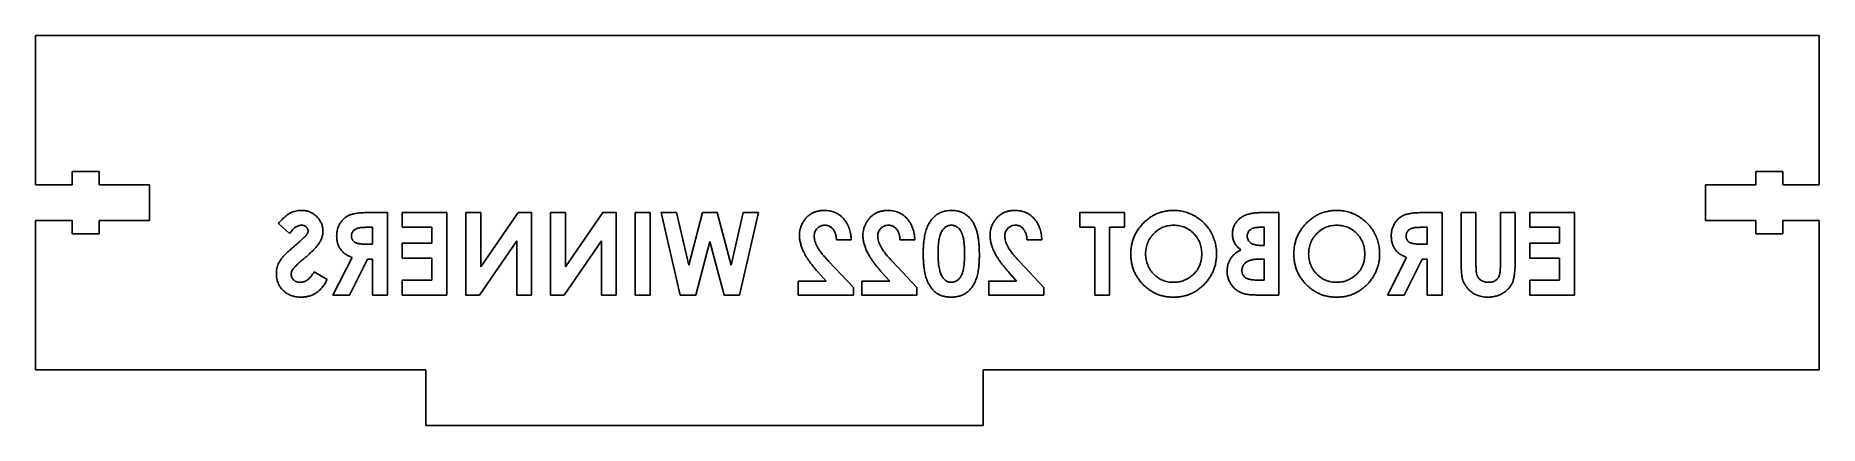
# Model space of a CAD drawing. Header units: millimetres. Extents: x -89 to 71, y -17 to 18.
import ezdxf

# ---------------------------------------------------------------- set-up
doc = ezdxf.new("R2010")
doc.units = ezdxf.units.MM

msp = doc.modelspace()

# ---------------------------------------------------------------- linework, layer by layer
at = {"color": 7, "linetype": 'Continuous', "lineweight": 25}
for p, q in [((-89.14, 17.59), (-89.14, 4.18)), ((70.86, 17.59), (-89.14, 17.59)), ((70.86, 4.18), (70.86, 17.59)), ((-85.86, 5.39), (-83.44, 5.39)), ((-85.86, 4.19), (-85.86, 5.39)), ((-83.44, 5.39), (-83.44, 4.19)), ((65.16, 5.39), (67.58, 5.39)), ((65.16, 4.19), (65.16, 5.39)), ((67.58, 5.39), (67.58, 4.19)), ((-89.14, 4.18), (-85.86, 4.19)), ((-83.44, 4.19), (-78.94, 4.19)), ((-78.94, 4.19), (-78.94, 0.99)), ((60.66, 4.19), (65.16, 4.19)), ((60.66, 0.99), (60.66, 4.19)), ((67.58, 4.19), (70.86, 4.18)), ((-57.58, 1.71), (-59.13, 1.71)), ((-57.58, -5.7), (-57.58, 1.71)), ((-52.26, 1.71), (-56.25, 1.71)), ((-56.25, 1.71), (-56.25, 0.38)), ((-52.26, -5.7), (-52.26, 1.71)), ((-49.22, 1.71), (-50.55, 1.71)), ((-50.55, 1.71), (-50.55, -5.7)), ((-45.86, 1.71), (-49.22, -3.17)), ((-49.22, -3.17), (-49.22, 1.71)), ((-44.66, 1.71), (-45.86, 1.71)), ((-44.66, -5.7), (-44.66, 1.71)), ((-41.62, 1.71), (-42.95, 1.71)), ((-42.95, 1.71), (-42.95, -5.7)), ((-38.26, 1.71), (-41.62, -3.17)), ((-41.62, -3.17), (-41.62, 1.71)), ((-37.06, 1.71), (-38.26, 1.71)), ((-37.06, -5.7), (-37.06, 1.71)), ((-34.02, 1.71), (-35.35, 1.71)), ((-35.35, 1.71), (-35.35, -5.7)), ((-34.02, -5.7), (-34.02, 1.71)), ((-31.65, 1.71), (-33.03, 1.71)), ((-33.03, 1.71), (-31.31, -5.7)), ((-30.56, -3.02), (-31.65, 1.71)), ((-29.31, 1.71), (-30.56, -3.02)), ((-28.01, 1.71), (-29.31, 1.71)), ((-26.76, -3.02), (-28.01, 1.71)), ((-25.66, 1.71), (-26.76, -3.02)), ((-26, -5.7), (-24.29, 1.71)), ((-24.29, 1.71), (-25.66, 1.71)), ((8.53, 1.71), (4.54, 1.71)), ((4.54, 1.71), (4.54, 0.38)), ((8.53, 0.38), (8.53, 1.71)), ((22.39, 1.71), (21.21, 1.71)), ((22.39, -5.7), (22.39, 1.71)), ((37.02, 1.71), (35.47, 1.71)), ((37.02, -5.7), (37.02, 1.71)), ((40.06, 1.71), (38.73, 1.71)), ((38.73, 1.71), (38.73, -2.71)), ((40.06, -2.94), (40.06, 1.71)), ((43.57, 1.71), (42.25, 1.71)), ((42.25, 1.71), (42.25, -3.11)), ((43.57, -2.71), (43.57, 1.71)), ((48.89, 1.71), (44.9, 1.71)), ((44.9, 1.71), (44.9, 0.38)), ((48.89, -5.7), (48.89, 1.71)), ((-89.14, 1), (-89.14, -12.41)), ((-85.86, 0.99), (-89.14, 1)), ((-85.86, -0.21), (-85.86, 0.99)), ((-83.44, 0.99), (-83.44, -0.21)), ((-78.94, 0.99), (-83.44, 0.99)), ((-67.36, 0.72), (-66.37, -0.19)), ((-59.36, 0.38), (-58.91, 0.38)), ((-58.91, 0.38), (-58.91, -1.14)), ((-56.25, 0.38), (-53.59, 0.38)), ((-53.59, 0.38), (-53.59, -1.05)), ((4.54, 0.38), (5.87, 0.38)), ((5.87, 0.38), (5.87, -5.7)), ((7.2, 0.38), (8.53, 0.38)), ((7.2, -5.7), (7.2, 0.38)), ((20.65, 0.38), (21.07, 0.38)), ((21.07, 0.38), (21.07, -1.24)), ((35.24, 0.38), (35.69, 0.38)), ((35.69, 0.38), (35.69, -1.14)), ((44.9, 0.38), (47.56, 0.38)), ((47.56, 0.38), (47.56, -1.05)), ((65.16, 0.99), (60.66, 0.99)), ((65.16, -0.21), (65.16, 0.99)), ((70.86, 1), (67.58, 0.99)), ((67.58, 0.99), (67.58, -0.21)), ((70.86, -12.41), (70.86, 1)), ((-83.44, -0.21), (-85.86, -0.21)), ((-58.91, -1.14), (-59.42, -1.14)), ((-53.59, -1.05), (-56.25, -1.05)), ((-56.25, -1.05), (-56.25, -2.38)), ((-49.34, -5.7), (-45.99, -0.84)), ((-45.99, -0.84), (-45.99, -5.7)), ((-41.74, -5.7), (-38.39, -0.84)), ((-38.39, -0.84), (-38.39, -5.7)), ((-29.92, -5.7), (-28.66, -0.91)), ((-28.66, -0.91), (-27.38, -5.7)), ((-17.31, -0.76), (-15.98, -0.76)), ((-11.61, -0.76), (-10.28, -0.76)), ((-0.21, -0.76), (1.12, -0.76)), ((21.07, -1.24), (20.71, -1.24)), ((35.69, -1.14), (35.17, -1.14)), ((47.56, -1.05), (44.9, -1.05)), ((44.9, -1.05), (44.9, -2.38)), ((67.58, -0.21), (65.16, -0.21)), ((-60.76, -2.32), (-62.47, -5.7)), ((-60.99, -5.7), (-59.36, -2.47)), ((-59.36, -2.47), (-58.91, -2.47)), ((-58.91, -2.47), (-58.91, -5.7)), ((-56.25, -2.38), (-53.59, -2.38)), ((-53.59, -2.38), (-53.59, -4.37)), ((-15.79, -5.03), (-17.98, -2.69)), ((-10.09, -5.03), (-12.28, -2.69)), ((1.31, -5.03), (-0.88, -2.69)), ((20.75, -2.47), (21.07, -2.47)), ((21.07, -2.47), (21.07, -4.37)), ((33.84, -2.32), (32.13, -5.7)), ((33.61, -5.7), (35.24, -2.47)), ((35.24, -2.47), (35.69, -2.47)), ((35.69, -2.47), (35.69, -5.7)), ((44.9, -2.38), (47.56, -2.38)), ((47.56, -2.38), (47.56, -4.37)), ((-62.99, -4.31), (-64.16, -3.61)), ((-53.59, -4.37), (-56.25, -4.37)), ((-56.25, -4.37), (-56.25, -5.7)), ((-18.23, -4.47), (-20.73, -4.47)), ((-20.73, -4.47), (-20.73, -5.7)), ((-19.01, -3.58), (-18.23, -4.47)), ((-12.53, -4.47), (-15.03, -4.47)), ((-15.03, -4.47), (-15.03, -5.7)), ((-13.31, -3.58), (-12.53, -4.47)), ((-1.14, -4.47), (-3.63, -4.47)), ((-3.63, -4.47), (-3.63, -5.7)), ((-1.91, -3.58), (-1.14, -4.47)), ((21.07, -4.37), (20.68, -4.37)), ((47.56, -4.37), (44.9, -4.37)), ((44.9, -4.37), (44.9, -5.7)), ((-62.47, -5.7), (-60.99, -5.7)), ((-58.91, -5.7), (-57.58, -5.7)), ((-56.25, -5.7), (-52.26, -5.7)), ((-50.55, -5.7), (-49.34, -5.7)), ((-45.99, -5.7), (-44.66, -5.7)), ((-42.95, -5.7), (-41.74, -5.7)), ((-38.39, -5.7), (-37.06, -5.7)), ((-35.35, -5.7), (-34.02, -5.7)), ((-31.31, -5.7), (-29.92, -5.7)), ((-27.38, -5.7), (-26, -5.7)), ((-20.73, -5.7), (-15.79, -5.7)), ((-15.79, -5.7), (-15.79, -5.03)), ((-15.03, -5.7), (-10.09, -5.7)), ((-10.09, -5.7), (-10.09, -5.03)), ((-3.63, -5.7), (1.31, -5.7)), ((1.31, -5.7), (1.31, -5.03)), ((5.87, -5.7), (7.2, -5.7)), ((20.31, -5.7), (22.39, -5.7)), ((32.13, -5.7), (33.61, -5.7)), ((35.69, -5.7), (37.02, -5.7)), ((44.9, -5.7), (48.89, -5.7)), ((-89.14, -12.41), (-54.14, -12.41)), ((-54.14, -12.41), (-54.14, -17.41)), ((-4.14, -12.41), (70.86, -12.41)), ((-4.14, -17.41), (-4.14, -12.41)), ((-54.14, -17.41), (-4.14, -17.41))]:
    msp.add_line(p, q, dxfattribs=at)
for points, knots in [([(-65.32, 1.9), (-65.4, 1.89), (-65.58, 1.89), (-65.83, 1.84), (-66.08, 1.76), (-66.29, 1.66), (-66.45, 1.57), (-66.57, 1.49), (-66.7, 1.39), (-66.83, 1.28), (-66.96, 1.16), (-67.09, 1.02), (-67.23, 0.88), (-67.31, 0.77), (-67.36, 0.72)], [0, 0, 0, 0, 0.10691, 0.212977, 0.319777, 0.428556, 0.485857, 0.546559, 0.611431, 0.679821, 0.753159, 0.830753, 0.913133, 1, 1, 1, 1]), ([(-63.37, 0.02), (-63.37, 0.08), (-63.38, 0.21), (-63.4, 0.39), (-63.45, 0.57), (-63.51, 0.74), (-63.59, 0.9), (-63.68, 1.06), (-63.8, 1.2), (-63.93, 1.35), (-64.07, 1.47), (-64.22, 1.59), (-64.39, 1.68), (-64.56, 1.76), (-64.73, 1.82), (-64.92, 1.87), (-65.12, 1.89), (-65.25, 1.89), (-65.32, 1.9)], [0, 0, 0, 0, 0.0631729, 0.1244574, 0.1848409, 0.2445668, 0.3043192, 0.3651998, 0.427421, 0.4912617, 0.555499, 0.6186045, 0.6804948, 0.7424733, 0.8049907, 0.868252, 0.9328872, 1, 1, 1, 1]), ([(-59.13, 1.71), (-59.23, 1.71), (-59.43, 1.71), (-59.71, 1.69), (-59.97, 1.68), (-60.21, 1.66), (-60.42, 1.62), (-60.62, 1.59), (-60.79, 1.55), (-60.94, 1.49), (-61.07, 1.44), (-61.2, 1.37), (-61.31, 1.29), (-61.43, 1.21), (-61.53, 1.11), (-61.63, 1.01), (-61.72, 0.9), (-61.81, 0.78), (-61.89, 0.65), (-61.95, 0.52), (-62.01, 0.38), (-62.06, 0.24), (-62.09, 0.08), (-62.12, -0.07), (-62.13, -0.23), (-62.14, -0.34), (-62.14, -0.4)], [0, 0, 0, 0, 0.072889, 0.140186, 0.202277, 0.258895, 0.310483, 0.357095, 0.398514, 0.435038, 0.469251, 0.502805, 0.53621, 0.569379, 0.602801, 0.636666, 0.670929, 0.705803, 0.741189, 0.776304, 0.812004, 0.847969, 0.884522, 0.921974, 0.960198, 1, 1, 1, 1]), ([(-18.41, 1.9), (-18.51, 1.89), (-18.72, 1.89), (-19.01, 1.83), (-19.29, 1.74), (-19.55, 1.61), (-19.78, 1.45), (-20, 1.26), (-20.18, 1.03), (-20.34, 0.78), (-20.47, 0.51), (-20.56, 0.23), (-20.62, -0.04), (-20.63, -0.23), (-20.63, -0.33)], [0, 0, 0, 0, 0.089615, 0.174949, 0.257548, 0.338901, 0.420053, 0.501401, 0.584252, 0.67037, 0.756473, 0.839207, 0.92012, 1, 1, 1, 1]), ([(-15.98, -0.76), (-15.98, -0.66), (-15.99, -0.47), (-16.04, -0.18), (-16.1, 0.09), (-16.18, 0.34), (-16.28, 0.58), (-16.4, 0.8), (-16.54, 1), (-16.69, 1.19), (-16.86, 1.35), (-17.05, 1.5), (-17.25, 1.62), (-17.46, 1.72), (-17.68, 1.8), (-17.91, 1.86), (-18.16, 1.89), (-18.32, 1.89), (-18.41, 1.9)], [0, 0, 0, 0, 0.07494, 0.146428, 0.214753, 0.280422, 0.343604, 0.405543, 0.466199, 0.526538, 0.585902, 0.64409, 0.701613, 0.758754, 0.816629, 0.875655, 0.936624, 1, 1, 1, 1]), ([(-12.71, 1.9), (-12.81, 1.89), (-13.02, 1.89), (-13.31, 1.83), (-13.59, 1.74), (-13.85, 1.61), (-14.08, 1.45), (-14.3, 1.26), (-14.48, 1.03), (-14.64, 0.78), (-14.77, 0.51), (-14.86, 0.23), (-14.92, -0.04), (-14.93, -0.23), (-14.93, -0.33)], [0, 0, 0, 0, 0.089615, 0.174949, 0.257548, 0.338901, 0.420053, 0.501401, 0.584252, 0.67037, 0.756473, 0.839207, 0.92012, 1, 1, 1, 1]), ([(-10.28, -0.76), (-10.28, -0.66), (-10.29, -0.47), (-10.34, -0.18), (-10.4, 0.09), (-10.48, 0.34), (-10.58, 0.58), (-10.7, 0.8), (-10.84, 1), (-10.99, 1.19), (-11.17, 1.35), (-11.35, 1.5), (-11.55, 1.62), (-11.76, 1.72), (-11.98, 1.8), (-12.21, 1.86), (-12.46, 1.89), (-12.62, 1.89), (-12.71, 1.9)], [0, 0, 0, 0, 0.07494, 0.146428, 0.214753, 0.280422, 0.343604, 0.405543, 0.466199, 0.526538, 0.585902, 0.64409, 0.701613, 0.758754, 0.816629, 0.875655, 0.936624, 1, 1, 1, 1]), ([(-6.98, 1.9), (-7.04, 1.9), (-7.17, 1.89), (-7.36, 1.87), (-7.54, 1.84), (-7.71, 1.8), (-7.88, 1.74), (-8.04, 1.67), (-8.19, 1.59), (-8.33, 1.5), (-8.47, 1.39), (-8.6, 1.27), (-8.72, 1.14), (-8.84, 0.99), (-8.94, 0.83), (-9.04, 0.66), (-9.13, 0.48), (-9.21, 0.28), (-9.28, 0.06), (-9.35, -0.17), (-9.4, -0.43), (-9.44, -0.71), (-9.48, -1), (-9.5, -1.32), (-9.52, -1.65), (-9.52, -1.88), (-9.52, -2)], [0, 0, 0, 0, 0.036635, 0.072034, 0.106626, 0.140306, 0.173619, 0.206426, 0.239067, 0.271883, 0.30484, 0.338529, 0.372616, 0.407548, 0.443719, 0.481312, 0.520113, 0.560913, 0.604025, 0.650075, 0.699572, 0.752363, 0.808789, 0.868954, 0.932675, 1, 1, 1, 1]), ([(-5.09, 0.89), (-5.15, 0.97), (-5.26, 1.13), (-5.46, 1.33), (-5.67, 1.51), (-5.9, 1.65), (-6.15, 1.76), (-6.41, 1.84), (-6.69, 1.89), (-6.88, 1.89), (-6.98, 1.9)], [0, 0, 0, 0, 0.132314, 0.2587, 0.380912, 0.500535, 0.620923, 0.742376, 0.868281, 1, 1, 1, 1]), ([(-1.31, 1.9), (-1.42, 1.89), (-1.62, 1.89), (-1.92, 1.83), (-2.19, 1.74), (-2.45, 1.61), (-2.69, 1.45), (-2.9, 1.26), (-3.08, 1.03), (-3.24, 0.78), (-3.37, 0.51), (-3.46, 0.23), (-3.52, -0.04), (-3.53, -0.23), (-3.53, -0.33)], [0, 0, 0, 0, 0.089615, 0.174949, 0.257548, 0.338901, 0.420053, 0.501401, 0.584252, 0.67037, 0.756473, 0.839207, 0.92012, 1, 1, 1, 1]), ([(1.12, -0.76), (1.11, -0.66), (1.1, -0.47), (1.06, -0.18), (1, 0.09), (0.92, 0.34), (0.82, 0.58), (0.7, 0.8), (0.56, 1), (0.4, 1.19), (0.23, 1.35), (0.05, 1.5), (-0.15, 1.62), (-0.36, 1.72), (-0.58, 1.8), (-0.81, 1.86), (-1.06, 1.89), (-1.23, 1.89), (-1.31, 1.9)], [0, 0, 0, 0, 0.07494, 0.146428, 0.214753, 0.280422, 0.343604, 0.405543, 0.466199, 0.526538, 0.585902, 0.64409, 0.701613, 0.758754, 0.816629, 0.875655, 0.936624, 1, 1, 1, 1]), ([(12.93, 1.9), (12.8, 1.89), (12.55, 1.89), (12.17, 1.83), (11.81, 1.74), (11.47, 1.62), (11.13, 1.46), (10.81, 1.26), (10.51, 1.03), (10.22, 0.76), (9.96, 0.47), (9.73, 0.16), (9.54, -0.16), (9.37, -0.5), (9.25, -0.86), (9.16, -1.23), (9.11, -1.62), (9.1, -1.89), (9.1, -2.02)], [0, 0, 0, 0, 0.063396, 0.125157, 0.185649, 0.245977, 0.306108, 0.367351, 0.429902, 0.49454, 0.559373, 0.62241, 0.684357, 0.745807, 0.80743, 0.869996, 0.933928, 1, 1, 1, 1]), ([(16.79, -1.99), (16.79, -1.91), (16.79, -1.73), (16.76, -1.48), (16.72, -1.22), (16.66, -0.98), (16.59, -0.73), (16.5, -0.5), (16.4, -0.26), (16.28, -0.04), (16.15, 0.18), (16, 0.38), (15.84, 0.58), (15.67, 0.76), (15.49, 0.93), (15.29, 1.09), (15.08, 1.24), (14.87, 1.38), (14.64, 1.5), (14.41, 1.6), (14.17, 1.7), (13.93, 1.77), (13.69, 1.83), (13.44, 1.87), (13.19, 1.89), (13.02, 1.9), (12.93, 1.9)], [0, 0, 0, 0, 0.043114, 0.085683, 0.127594, 0.169059, 0.210432, 0.251811, 0.293444, 0.335381, 0.377477, 0.418688, 0.459873, 0.500873, 0.541873, 0.583212, 0.624763, 0.666988, 0.70937, 0.751103, 0.792568, 0.833545, 0.874827, 0.916018, 0.957859, 1, 1, 1, 1]), ([(21.21, 1.71), (21.12, 1.71), (20.96, 1.71), (20.73, 1.7), (20.52, 1.69), (20.32, 1.68), (20.14, 1.66), (19.98, 1.63), (19.83, 1.61), (19.74, 1.59), (19.7, 1.57)], [0, 0, 0, 0, 0.163996, 0.317329, 0.45806, 0.589158, 0.707952, 0.816322, 0.913585, 1, 1, 1, 1]), ([(27.56, 1.9), (27.43, 1.89), (27.17, 1.89), (26.8, 1.83), (26.44, 1.74), (26.09, 1.62), (25.76, 1.46), (25.44, 1.26), (25.14, 1.03), (24.85, 0.76), (24.59, 0.47), (24.36, 0.16), (24.16, -0.16), (24, -0.5), (23.88, -0.86), (23.79, -1.23), (23.73, -1.62), (23.73, -1.89), (23.72, -2.02)], [0, 0, 0, 0, 0.063396, 0.125157, 0.185649, 0.245977, 0.306108, 0.367351, 0.429902, 0.49454, 0.559373, 0.62241, 0.684357, 0.745807, 0.80743, 0.869996, 0.933928, 1, 1, 1, 1]), ([(31.42, -1.99), (31.42, -1.91), (31.41, -1.73), (31.39, -1.48), (31.35, -1.22), (31.29, -0.98), (31.22, -0.73), (31.13, -0.5), (31.03, -0.26), (30.91, -0.04), (30.77, 0.18), (30.63, 0.38), (30.47, 0.58), (30.3, 0.76), (30.11, 0.93), (29.92, 1.09), (29.71, 1.24), (29.49, 1.38), (29.27, 1.5), (29.04, 1.6), (28.8, 1.7), (28.56, 1.77), (28.32, 1.83), (28.07, 1.87), (27.81, 1.89), (27.64, 1.9), (27.56, 1.9)], [0, 0, 0, 0, 0.043114, 0.085683, 0.127594, 0.169059, 0.210432, 0.251811, 0.293444, 0.335381, 0.377477, 0.418688, 0.459873, 0.500873, 0.541873, 0.583212, 0.624763, 0.666988, 0.70937, 0.751103, 0.792568, 0.833545, 0.874827, 0.916018, 0.957859, 1, 1, 1, 1]), ([(35.47, 1.71), (35.37, 1.71), (35.17, 1.71), (34.89, 1.69), (34.63, 1.68), (34.39, 1.66), (34.17, 1.62), (33.98, 1.59), (33.81, 1.55), (33.66, 1.49), (33.53, 1.44), (33.4, 1.37), (33.28, 1.29), (33.17, 1.21), (33.07, 1.11), (32.97, 1.01), (32.87, 0.9), (32.79, 0.78), (32.71, 0.65), (32.65, 0.52), (32.59, 0.38), (32.54, 0.24), (32.51, 0.08), (32.48, -0.07), (32.46, -0.23), (32.46, -0.34), (32.46, -0.4)], [0, 0, 0, 0, 0.072889, 0.140186, 0.202277, 0.258895, 0.310483, 0.357095, 0.398514, 0.435038, 0.469251, 0.502805, 0.53621, 0.569379, 0.602801, 0.636666, 0.670929, 0.705803, 0.741189, 0.776304, 0.812004, 0.847969, 0.884522, 0.921974, 0.960198, 1, 1, 1, 1]), ([(-66.37, -0.19), (-66.32, -0.13), (-66.24, -0.02), (-66.11, 0.14), (-65.98, 0.27), (-65.84, 0.38), (-65.71, 0.46), (-65.57, 0.52), (-65.44, 0.56), (-65.35, 0.56), (-65.3, 0.57)], [0, 0, 0, 0, 0.16242, 0.311824, 0.448433, 0.573381, 0.689077, 0.797573, 0.900293, 1, 1, 1, 1]), ([(-65.3, 0.57), (-65.26, 0.57), (-65.18, 0.56), (-65.06, 0.53), (-64.96, 0.48), (-64.87, 0.42), (-64.8, 0.34), (-64.74, 0.26), (-64.71, 0.17), (-64.7, 0.11), (-64.7, 0.08)], [0, 0, 0, 0, 0.148126, 0.285993, 0.416634, 0.54738, 0.671583, 0.784401, 0.893266, 1, 1, 1, 1]), ([(-65.24, -2.58), (-65.14, -2.5), (-64.96, -2.35), (-64.71, -2.12), (-64.48, -1.91), (-64.27, -1.71), (-64.09, -1.53), (-63.94, -1.36), (-63.82, -1.2), (-63.69, -1.02), (-63.56, -0.8), (-63.45, -0.52), (-63.38, -0.25), (-63.37, -0.07), (-63.37, 0.02)], [0, 0, 0, 0, 0.112125, 0.215201, 0.309902, 0.395959, 0.473447, 0.54214, 0.602523, 0.654726, 0.747804, 0.835278, 0.918925, 1, 1, 1, 1]), ([(-64.7, 0.08), (-64.7, 0.05), (-64.7, -0.01), (-64.73, -0.1), (-64.77, -0.19), (-64.81, -0.25), (-64.82, -0.27)], [0, 0, 0, 0, 0.241881, 0.487115, 0.737838, 1, 1, 1, 1]), ([(-60.81, -0.38), (-60.81, -0.34), (-60.8, -0.26), (-60.77, -0.15), (-60.73, -0.05), (-60.66, 0.04), (-60.58, 0.13), (-60.49, 0.2), (-60.38, 0.26), (-60.28, 0.29), (-60.19, 0.32), (-60.11, 0.33), (-60.02, 0.35), (-59.91, 0.36), (-59.79, 0.37), (-59.66, 0.37), (-59.51, 0.38), (-59.41, 0.38), (-59.36, 0.38)], [0, 0, 0, 0, 0.063769, 0.125262, 0.185414, 0.246807, 0.309422, 0.372533, 0.437733, 0.50575, 0.544013, 0.58837, 0.640389, 0.697897, 0.763272, 0.834979, 0.913874, 1, 1, 1, 1]), ([(-19.3, -0.42), (-19.3, -0.35), (-19.29, -0.22), (-19.24, -0.03), (-19.15, 0.14), (-19.03, 0.29), (-18.89, 0.41), (-18.72, 0.5), (-18.53, 0.56), (-18.4, 0.56), (-18.33, 0.57)], [0, 0, 0, 0, 0.132755, 0.257234, 0.378601, 0.501406, 0.623942, 0.743642, 0.868121, 1, 1, 1, 1]), ([(-18.33, 0.57), (-18.3, 0.57), (-18.23, 0.56), (-18.13, 0.55), (-18.03, 0.52), (-17.94, 0.48), (-17.85, 0.43), (-17.76, 0.37), (-17.69, 0.29), (-17.61, 0.21), (-17.54, 0.12), (-17.48, 0.01), (-17.43, -0.1), (-17.39, -0.21), (-17.36, -0.34), (-17.33, -0.47), (-17.31, -0.62), (-17.31, -0.71), (-17.31, -0.76)], [0, 0, 0, 0, 0.056467, 0.111164, 0.164937, 0.218322, 0.272393, 0.327976, 0.385291, 0.444903, 0.506844, 0.569488, 0.634153, 0.700976, 0.770897, 0.843626, 0.91966, 1, 1, 1, 1]), ([(-13.6, -0.42), (-13.6, -0.35), (-13.59, -0.22), (-13.54, -0.03), (-13.45, 0.14), (-13.34, 0.29), (-13.19, 0.41), (-13.02, 0.5), (-12.83, 0.56), (-12.7, 0.56), (-12.63, 0.57)], [0, 0, 0, 0, 0.132755, 0.257234, 0.378601, 0.501406, 0.623942, 0.743642, 0.868121, 1, 1, 1, 1]), ([(-12.63, 0.57), (-12.6, 0.57), (-12.53, 0.56), (-12.43, 0.55), (-12.33, 0.52), (-12.24, 0.48), (-12.15, 0.43), (-12.07, 0.37), (-11.99, 0.29), (-11.91, 0.21), (-11.84, 0.12), (-11.78, 0.01), (-11.73, -0.1), (-11.69, -0.21), (-11.66, -0.34), (-11.63, -0.47), (-11.61, -0.62), (-11.61, -0.71), (-11.61, -0.76)], [0, 0, 0, 0, 0.0564669, 0.1111641, 0.1649371, 0.2183218, 0.2723929, 0.3279763, 0.3852911, 0.4449029, 0.5068438, 0.5694882, 0.6341532, 0.7009761, 0.7708975, 0.8436256, 0.9196597, 1, 1, 1, 1]), ([(-8.19, -2), (-8.19, -1.88), (-8.19, -1.66), (-8.17, -1.34), (-8.15, -1.04), (-8.11, -0.78), (-8.07, -0.54), (-8.01, -0.33), (-7.94, -0.15), (-7.87, 0.01), (-7.78, 0.14), (-7.69, 0.25), (-7.59, 0.35), (-7.49, 0.43), (-7.38, 0.49), (-7.26, 0.54), (-7.14, 0.56), (-7.05, 0.56), (-7.01, 0.57)], [0, 0, 0, 0, 0.112115, 0.215802, 0.310203, 0.395993, 0.47341, 0.542778, 0.604548, 0.659357, 0.708764, 0.755356, 0.798687, 0.840017, 0.880203, 0.919733, 0.959049, 1, 1, 1, 1]), ([(-7.01, 0.57), (-6.95, 0.56), (-6.84, 0.56), (-6.67, 0.51), (-6.52, 0.44), (-6.4, 0.36), (-6.31, 0.27), (-6.25, 0.2), (-6.19, 0.12), (-6.14, 0.02), (-6.09, -0.08), (-6.04, -0.19), (-6, -0.32), (-5.96, -0.45), (-5.92, -0.6), (-5.89, -0.77), (-5.87, -0.95), (-5.85, -1.14), (-5.83, -1.36), (-5.82, -1.58), (-5.82, -1.83), (-5.81, -2), (-5.81, -2.09)], [0, 0, 0, 0, 0.053834, 0.105543, 0.158054, 0.211987, 0.240207, 0.269794, 0.301343, 0.334608, 0.370284, 0.408089, 0.448681, 0.492069, 0.538664, 0.590371, 0.646388, 0.707195, 0.772947, 0.843643, 0.919308, 1, 1, 1, 1]), ([(-4.48, -2.07), (-4.49, -1.91), (-4.49, -1.59), (-4.52, -1.13), (-4.56, -0.71), (-4.63, -0.32), (-4.71, 0.03), (-4.82, 0.35), (-4.94, 0.64), (-5.04, 0.81), (-5.09, 0.89)], [0, 0, 0, 0, 0.161071, 0.310789, 0.449904, 0.578376, 0.696617, 0.805987, 0.906562, 1, 1, 1, 1]), ([(-2.2, -0.42), (-2.2, -0.35), (-2.2, -0.22), (-2.14, -0.03), (-2.06, 0.14), (-1.94, 0.29), (-1.79, 0.41), (-1.62, 0.5), (-1.44, 0.56), (-1.3, 0.56), (-1.24, 0.57)], [0, 0, 0, 0, 0.132755, 0.257234, 0.378601, 0.501406, 0.623942, 0.743642, 0.868121, 1, 1, 1, 1]), ([(-1.24, 0.57), (-1.2, 0.57), (-1.13, 0.56), (-1.03, 0.55), (-0.93, 0.52), (-0.84, 0.48), (-0.75, 0.43), (-0.67, 0.37), (-0.59, 0.29), (-0.52, 0.21), (-0.45, 0.12), (-0.39, 0.01), (-0.34, -0.1), (-0.29, -0.21), (-0.26, -0.34), (-0.24, -0.47), (-0.22, -0.62), (-0.21, -0.71), (-0.21, -0.76)], [0, 0, 0, 0, 0.056467, 0.111164, 0.164937, 0.218322, 0.272393, 0.327976, 0.385291, 0.444903, 0.506844, 0.569488, 0.634153, 0.700976, 0.770897, 0.843626, 0.91966, 1, 1, 1, 1]), ([(10.43, -2), (10.43, -1.91), (10.43, -1.74), (10.47, -1.49), (10.53, -1.24), (10.61, -1.01), (10.71, -0.78), (10.84, -0.57), (10.99, -0.37), (11.16, -0.18), (11.35, 0), (11.55, 0.15), (11.75, 0.28), (11.98, 0.38), (12.2, 0.47), (12.44, 0.53), (12.69, 0.56), (12.86, 0.56), (12.95, 0.57)], [0, 0, 0, 0, 0.065939, 0.129791, 0.192175, 0.253617, 0.314719, 0.376282, 0.438973, 0.503175, 0.567329, 0.629651, 0.69065, 0.751238, 0.811754, 0.872788, 0.93554, 1, 1, 1, 1]), ([(12.95, 0.57), (13.04, 0.56), (13.21, 0.56), (13.46, 0.52), (13.7, 0.47), (13.93, 0.39), (14.15, 0.28), (14.36, 0.16), (14.55, 0.01), (14.74, -0.16), (14.91, -0.35), (15.06, -0.55), (15.18, -0.76), (15.29, -0.99), (15.36, -1.23), (15.42, -1.48), (15.45, -1.74), (15.46, -1.92), (15.46, -2.01)], [0, 0, 0, 0, 0.064609, 0.127512, 0.188521, 0.248708, 0.308598, 0.368812, 0.429888, 0.492802, 0.555743, 0.617485, 0.678969, 0.740198, 0.80236, 0.866245, 0.931707, 1, 1, 1, 1]), ([(19.7, 1.57), (19.64, 1.56), (19.53, 1.53), (19.38, 1.47), (19.23, 1.4), (19.09, 1.32), (18.96, 1.24), (18.83, 1.14), (18.72, 1.03), (18.62, 0.91), (18.52, 0.79), (18.44, 0.66), (18.37, 0.53), (18.31, 0.39), (18.27, 0.24), (18.24, 0.09), (18.22, -0.07), (18.22, -0.17), (18.22, -0.23)], [0, 0, 0, 0, 0.06875, 0.134909, 0.199721, 0.262974, 0.325357, 0.387336, 0.449407, 0.511118, 0.572473, 0.633077, 0.692861, 0.752561, 0.812738, 0.873479, 0.935776, 1, 1, 1, 1]), ([(19.55, -0.4), (19.55, -0.35), (19.55, -0.24), (19.61, -0.08), (19.69, 0.06), (19.8, 0.15), (19.89, 0.22), (19.97, 0.26), (20.06, 0.3), (20.16, 0.33), (20.27, 0.35), (20.39, 0.36), (20.52, 0.38), (20.6, 0.38), (20.65, 0.38)], [0, 0, 0, 0, 0.112332, 0.217189, 0.320776, 0.429446, 0.48689, 0.547348, 0.610552, 0.67854, 0.751006, 0.828563, 0.911494, 1, 1, 1, 1]), ([(25.05, -2), (25.06, -1.91), (25.06, -1.74), (25.1, -1.49), (25.15, -1.24), (25.23, -1.01), (25.34, -0.78), (25.46, -0.57), (25.61, -0.37), (25.79, -0.18), (25.97, 0), (26.17, 0.15), (26.38, 0.28), (26.6, 0.38), (26.83, 0.47), (27.07, 0.53), (27.32, 0.56), (27.49, 0.56), (27.58, 0.57)], [0, 0, 0, 0, 0.065939, 0.129791, 0.192175, 0.253617, 0.314719, 0.376282, 0.438973, 0.503175, 0.567329, 0.629651, 0.69065, 0.751238, 0.811754, 0.872788, 0.93554, 1, 1, 1, 1]), ([(27.58, 0.57), (27.66, 0.56), (27.83, 0.56), (28.09, 0.52), (28.33, 0.47), (28.56, 0.39), (28.78, 0.28), (28.98, 0.16), (29.18, 0.01), (29.37, -0.16), (29.54, -0.35), (29.68, -0.55), (29.81, -0.76), (29.91, -0.99), (29.99, -1.23), (30.05, -1.48), (30.08, -1.74), (30.09, -1.92), (30.09, -2.01)], [0, 0, 0, 0, 0.064609, 0.127512, 0.188521, 0.248708, 0.308598, 0.368812, 0.429888, 0.492802, 0.555743, 0.617485, 0.678969, 0.740198, 0.80236, 0.866245, 0.931707, 1, 1, 1, 1]), ([(33.79, -0.38), (33.79, -0.34), (33.8, -0.26), (33.83, -0.15), (33.87, -0.05), (33.94, 0.04), (34.02, 0.13), (34.11, 0.2), (34.22, 0.26), (34.32, 0.29), (34.41, 0.32), (34.49, 0.33), (34.58, 0.35), (34.69, 0.36), (34.81, 0.37), (34.94, 0.37), (35.08, 0.38), (35.19, 0.38), (35.24, 0.38)], [0, 0, 0, 0, 0.063769, 0.125262, 0.185414, 0.246807, 0.309422, 0.372533, 0.437733, 0.50575, 0.544013, 0.58837, 0.640389, 0.697897, 0.763272, 0.834979, 0.913874, 1, 1, 1, 1]), ([(-65.83, -1.23), (-65.89, -1.28), (-66.01, -1.39), (-66.18, -1.53), (-66.33, -1.66), (-66.46, -1.78), (-66.57, -1.87), (-66.66, -1.96), (-66.73, -2.03), (-66.77, -2.07), (-66.78, -2.08)], [0, 0, 0, 0, 0.192953, 0.366184, 0.520457, 0.655012, 0.770624, 0.865677, 0.942675, 1, 1, 1, 1]), ([(-64.82, -0.27), (-64.84, -0.29), (-64.88, -0.34), (-64.95, -0.42), (-65.05, -0.52), (-65.17, -0.63), (-65.3, -0.76), (-65.46, -0.9), (-65.64, -1.06), (-65.76, -1.17), (-65.83, -1.23)], [0, 0, 0, 0, 0.059234, 0.136349, 0.233805, 0.349411, 0.483179, 0.635967, 0.809243, 1, 1, 1, 1]), ([(-62.14, -0.4), (-62.13, -0.46), (-62.13, -0.57), (-62.12, -0.74), (-62.09, -0.9), (-62.05, -1.05), (-62.01, -1.2), (-61.94, -1.34), (-61.88, -1.47), (-61.79, -1.6), (-61.7, -1.71), (-61.6, -1.82), (-61.49, -1.93), (-61.36, -2.02), (-61.23, -2.11), (-61.08, -2.19), (-60.93, -2.26), (-60.82, -2.3), (-60.76, -2.32)], [0, 0, 0, 0, 0.068741, 0.134789, 0.198536, 0.260386, 0.320962, 0.379904, 0.438503, 0.496154, 0.554265, 0.612749, 0.672513, 0.733646, 0.79679, 0.861936, 0.929398, 1, 1, 1, 1]), ([(-59.42, -1.14), (-59.49, -1.14), (-59.61, -1.14), (-59.78, -1.13), (-59.94, -1.12), (-60.09, -1.1), (-60.21, -1.08), (-60.33, -1.05), (-60.43, -1.01), (-60.51, -0.97), (-60.58, -0.92), (-60.64, -0.87), (-60.69, -0.8), (-60.73, -0.73), (-60.77, -0.65), (-60.79, -0.57), (-60.8, -0.48), (-60.81, -0.41), (-60.81, -0.38)], [0, 0, 0, 0, 0.10554, 0.2020864, 0.2906849, 0.3705526, 0.4426703, 0.5076749, 0.5655732, 0.6164547, 0.6633314, 0.708862, 0.7534118, 0.798515, 0.8450643, 0.8938731, 0.9447078, 1, 1, 1, 1]), ([(-20.63, -0.33), (-20.63, -0.38), (-20.63, -0.5), (-20.61, -0.67), (-20.58, -0.84), (-20.54, -1.02), (-20.49, -1.2), (-20.44, -1.39), (-20.36, -1.57), (-20.28, -1.77), (-20.18, -1.96), (-20.07, -2.17), (-19.94, -2.38), (-19.79, -2.61), (-19.62, -2.84), (-19.43, -3.08), (-19.23, -3.33), (-19.08, -3.5), (-19.01, -3.58)], [0, 0, 0, 0, 0.0455178, 0.091616, 0.1392466, 0.1882416, 0.2386731, 0.2906639, 0.3448399, 0.4004316, 0.4591437, 0.522551, 0.5901009, 0.6622597, 0.7396813, 0.8215755, 0.90833, 1, 1, 1, 1]), ([(-17.98, -2.69), (-18.04, -2.63), (-18.17, -2.49), (-18.34, -2.3), (-18.5, -2.12), (-18.64, -1.94), (-18.76, -1.78), (-18.87, -1.62), (-18.96, -1.48), (-19.06, -1.31), (-19.15, -1.1), (-19.24, -0.86), (-19.29, -0.64), (-19.3, -0.49), (-19.3, -0.42)], [0, 0, 0, 0, 0.103844, 0.201115, 0.291116, 0.374348, 0.450707, 0.52004, 0.583258, 0.639578, 0.741537, 0.83506, 0.920873, 1, 1, 1, 1]), ([(-14.93, -0.33), (-14.93, -0.38), (-14.93, -0.5), (-14.91, -0.67), (-14.88, -0.84), (-14.85, -1.02), (-14.8, -1.2), (-14.74, -1.39), (-14.67, -1.57), (-14.58, -1.77), (-14.49, -1.96), (-14.37, -2.17), (-14.24, -2.38), (-14.09, -2.61), (-13.92, -2.84), (-13.73, -3.08), (-13.53, -3.33), (-13.38, -3.5), (-13.31, -3.58)], [0, 0, 0, 0, 0.045518, 0.091616, 0.139247, 0.188242, 0.238673, 0.290664, 0.34484, 0.400432, 0.459144, 0.522551, 0.590101, 0.66226, 0.739681, 0.821575, 0.90833, 1, 1, 1, 1]), ([(-12.28, -2.69), (-12.34, -2.63), (-12.47, -2.49), (-12.64, -2.3), (-12.8, -2.12), (-12.94, -1.94), (-13.07, -1.78), (-13.17, -1.62), (-13.26, -1.48), (-13.36, -1.31), (-13.45, -1.1), (-13.54, -0.86), (-13.59, -0.64), (-13.6, -0.49), (-13.6, -0.42)], [0, 0, 0, 0, 0.103844, 0.201115, 0.291116, 0.374348, 0.450707, 0.52004, 0.583258, 0.639578, 0.741537, 0.83506, 0.920873, 1, 1, 1, 1]), ([(-3.53, -0.33), (-3.53, -0.38), (-3.53, -0.5), (-3.51, -0.67), (-3.49, -0.84), (-3.45, -1.02), (-3.4, -1.2), (-3.34, -1.39), (-3.27, -1.57), (-3.19, -1.77), (-3.09, -1.96), (-2.97, -2.17), (-2.84, -2.38), (-2.69, -2.61), (-2.52, -2.84), (-2.33, -3.08), (-2.13, -3.33), (-1.98, -3.5), (-1.91, -3.58)], [0, 0, 0, 0, 0.045518, 0.091616, 0.139247, 0.188242, 0.238673, 0.290664, 0.34484, 0.400432, 0.459144, 0.522551, 0.590101, 0.66226, 0.739681, 0.821575, 0.90833, 1, 1, 1, 1]), ([(-0.88, -2.69), (-0.95, -2.63), (-1.07, -2.49), (-1.25, -2.3), (-1.4, -2.12), (-1.54, -1.94), (-1.67, -1.78), (-1.78, -1.62), (-1.87, -1.48), (-1.96, -1.31), (-2.06, -1.1), (-2.14, -0.86), (-2.19, -0.64), (-2.2, -0.49), (-2.2, -0.42)], [0, 0, 0, 0, 0.103844, 0.201115, 0.291116, 0.374348, 0.450707, 0.52004, 0.583258, 0.639578, 0.741537, 0.83506, 0.920873, 1, 1, 1, 1]), ([(18.22, -0.23), (18.22, -0.3), (18.22, -0.43), (18.26, -0.63), (18.31, -0.82), (18.39, -1), (18.5, -1.18), (18.63, -1.34), (18.8, -1.51), (18.92, -1.6), (18.98, -1.65)], [0, 0, 0, 0, 0.1232696, 0.242641, 0.3594274, 0.4755502, 0.5938977, 0.7202016, 0.8544653, 1, 1, 1, 1]), ([(20.71, -1.24), (20.66, -1.24), (20.57, -1.24), (20.44, -1.23), (20.31, -1.21), (20.2, -1.18), (20.09, -1.15), (20, -1.11), (19.91, -1.07), (19.81, -1), (19.7, -0.9), (19.61, -0.75), (19.55, -0.58), (19.55, -0.47), (19.55, -0.4)], [0, 0, 0, 0, 0.0887762, 0.1713771, 0.2481138, 0.3211612, 0.3880331, 0.4520914, 0.5122677, 0.5688662, 0.676936, 0.7810117, 0.8869176, 1, 1, 1, 1]), ([(32.46, -0.4), (32.46, -0.46), (32.47, -0.57), (32.48, -0.74), (32.51, -0.9), (32.55, -1.05), (32.59, -1.2), (32.65, -1.34), (32.72, -1.47), (32.8, -1.6), (32.89, -1.71), (33, -1.82), (33.11, -1.93), (33.24, -2.02), (33.37, -2.11), (33.52, -2.19), (33.67, -2.26), (33.78, -2.3), (33.84, -2.32)], [0, 0, 0, 0, 0.068741, 0.134789, 0.198536, 0.260386, 0.320962, 0.379904, 0.438503, 0.496154, 0.554265, 0.612749, 0.672513, 0.733646, 0.79679, 0.861936, 0.929398, 1, 1, 1, 1]), ([(35.17, -1.14), (35.11, -1.14), (34.99, -1.14), (34.81, -1.13), (34.66, -1.12), (34.51, -1.1), (34.39, -1.08), (34.27, -1.05), (34.17, -1.01), (34.09, -0.97), (34.02, -0.92), (33.96, -0.87), (33.91, -0.8), (33.86, -0.73), (33.83, -0.65), (33.81, -0.57), (33.79, -0.48), (33.79, -0.41), (33.79, -0.38)], [0, 0, 0, 0, 0.10554, 0.2020864, 0.2906849, 0.3705526, 0.4426703, 0.5076749, 0.5655732, 0.6164547, 0.6633314, 0.708862, 0.7534118, 0.798515, 0.8450643, 0.8938731, 0.9447078, 1, 1, 1, 1]), ([(-66.78, -2.08), (-66.85, -2.15), (-66.98, -2.29), (-67.14, -2.5), (-67.27, -2.71), (-67.38, -2.91), (-67.46, -3.12), (-67.51, -3.33), (-67.54, -3.55), (-67.55, -3.71), (-67.55, -3.78)], [0, 0, 0, 0, 0.1508331, 0.2899542, 0.4171386, 0.5352552, 0.6487511, 0.7624055, 0.8798267, 1, 1, 1, 1]), ([(-66.22, -3.86), (-66.22, -3.82), (-66.21, -3.73), (-66.18, -3.6), (-66.12, -3.48), (-66.05, -3.37), (-65.98, -3.28), (-65.92, -3.21), (-65.84, -3.12), (-65.74, -3.03), (-65.64, -2.93), (-65.52, -2.82), (-65.38, -2.7), (-65.29, -2.62), (-65.24, -2.58)], [0, 0, 0, 0, 0.076347, 0.155091, 0.238352, 0.328404, 0.379384, 0.439618, 0.509831, 0.588875, 0.677436, 0.775547, 0.882636, 1, 1, 1, 1]), ([(-9.52, -2), (-9.52, -2.12), (-9.52, -2.35), (-9.5, -2.69), (-9.48, -3.01), (-9.44, -3.31), (-9.4, -3.58), (-9.35, -3.84), (-9.28, -4.08), (-9.21, -4.3), (-9.13, -4.5), (-9.04, -4.68), (-8.94, -4.85), (-8.84, -5.01), (-8.73, -5.16), (-8.61, -5.29), (-8.49, -5.4), (-8.36, -5.51), (-8.22, -5.6), (-8.08, -5.68), (-7.92, -5.74), (-7.76, -5.8), (-7.58, -5.84), (-7.4, -5.87), (-7.21, -5.89), (-7.08, -5.89), (-7.02, -5.89)], [0, 0, 0, 0, 0.068491, 0.133077, 0.193829, 0.251083, 0.304401, 0.354408, 0.401295, 0.444701, 0.485692, 0.524676, 0.562307, 0.597947, 0.632474, 0.665752, 0.697985, 0.729586, 0.760825, 0.792355, 0.824313, 0.857156, 0.890927, 0.92596, 0.962061, 1, 1, 1, 1]), ([(-7.82, -4.05), (-7.85, -4), (-7.92, -3.88), (-7.99, -3.69), (-8.05, -3.47), (-8.1, -3.23), (-8.14, -2.96), (-8.17, -2.66), (-8.18, -2.34), (-8.19, -2.12), (-8.19, -2)], [0, 0, 0, 0, 0.088871, 0.186355, 0.294078, 0.412237, 0.541778, 0.682703, 0.835096, 1, 1, 1, 1]), ([(-7.02, -5.89), (-6.95, -5.89), (-6.82, -5.89), (-6.63, -5.87), (-6.45, -5.84), (-6.27, -5.8), (-6.11, -5.74), (-5.95, -5.68), (-5.8, -5.6), (-5.66, -5.51), (-5.52, -5.4), (-5.4, -5.29), (-5.28, -5.16), (-5.16, -5.01), (-5.06, -4.86), (-4.96, -4.69), (-4.87, -4.51), (-4.79, -4.32), (-4.72, -4.11), (-4.66, -3.88), (-4.6, -3.63), (-4.56, -3.36), (-4.53, -3.07), (-4.5, -2.75), (-4.49, -2.42), (-4.48, -2.19), (-4.48, -2.07)], [0, 0, 0, 0, 0.038217, 0.074867, 0.110158, 0.144454, 0.17808, 0.211171, 0.243687, 0.275872, 0.308376, 0.341263, 0.37515, 0.409655, 0.445157, 0.482073, 0.520576, 0.560554, 0.603108, 0.648689, 0.697948, 0.750768, 0.807309, 0.867656, 0.931861, 1, 1, 1, 1]), ([(-5.81, -2.09), (-5.82, -2.2), (-5.82, -2.41), (-5.83, -2.73), (-5.86, -3.01), (-5.89, -3.27), (-5.94, -3.49), (-6, -3.7), (-6.06, -3.87), (-6.14, -4.02), (-6.23, -4.15), (-6.32, -4.26), (-6.42, -4.35), (-6.53, -4.43), (-6.64, -4.49), (-6.76, -4.53), (-6.88, -4.56), (-6.97, -4.56), (-7.01, -4.56)], [0, 0, 0, 0, 0.110734, 0.212341, 0.305502, 0.389835, 0.46669, 0.535262, 0.596763, 0.651066, 0.701036, 0.74786, 0.791833, 0.834284, 0.875334, 0.916035, 0.957652, 1, 1, 1, 1]), ([(9.1, -2.02), (9.1, -2.15), (9.11, -2.41), (9.16, -2.8), (9.25, -3.17), (9.37, -3.52), (9.53, -3.86), (9.72, -4.18), (9.95, -4.49), (10.21, -4.77), (10.49, -5.03), (10.8, -5.26), (11.11, -5.46), (11.44, -5.62), (11.79, -5.74), (12.15, -5.83), (12.53, -5.88), (12.79, -5.89), (12.92, -5.89)], [0, 0, 0, 0, 0.065722, 0.129508, 0.191722, 0.253161, 0.314316, 0.375952, 0.43862, 0.502973, 0.567129, 0.629552, 0.690477, 0.751072, 0.811668, 0.872929, 0.935501, 1, 1, 1, 1]), ([(12.92, -4.56), (12.84, -4.56), (12.67, -4.56), (12.42, -4.52), (12.19, -4.46), (11.96, -4.38), (11.74, -4.28), (11.54, -4.15), (11.34, -4), (11.15, -3.83), (10.98, -3.64), (10.84, -3.44), (10.71, -3.22), (10.61, -3), (10.52, -2.77), (10.47, -2.52), (10.43, -2.27), (10.43, -2.09), (10.43, -2)], [0, 0, 0, 0, 0.064147, 0.126212, 0.186841, 0.246936, 0.307256, 0.368151, 0.430071, 0.493875, 0.557981, 0.62087, 0.682525, 0.744036, 0.805889, 0.868968, 0.933247, 1, 1, 1, 1]), ([(12.92, -5.89), (13.06, -5.89), (13.32, -5.88), (13.71, -5.83), (14.09, -5.74), (14.45, -5.61), (14.79, -5.45), (15.11, -5.25), (15.41, -5.01), (15.69, -4.74), (15.95, -4.45), (16.17, -4.14), (16.37, -3.81), (16.52, -3.48), (16.64, -3.13), (16.73, -2.76), (16.78, -2.38), (16.79, -2.13), (16.79, -1.99)], [0, 0, 0, 0, 0.066749, 0.131152, 0.193732, 0.255326, 0.316388, 0.378027, 0.440406, 0.504557, 0.568658, 0.630986, 0.692288, 0.752615, 0.8132, 0.874016, 0.936158, 1, 1, 1, 1]), ([(15.46, -2.01), (15.46, -2.11), (15.45, -2.31), (15.41, -2.6), (15.34, -2.88), (15.24, -3.13), (15.11, -3.38), (14.95, -3.6), (14.77, -3.81), (14.62, -3.93), (14.55, -3.99)], [0, 0, 0, 0, 0.134807, 0.264199, 0.388462, 0.509942, 0.63041, 0.750671, 0.873455, 1, 1, 1, 1]), ([(18.98, -1.65), (18.93, -1.68), (18.83, -1.73), (18.68, -1.82), (18.55, -1.91), (18.43, -2), (18.31, -2.11), (18.21, -2.21), (18.12, -2.32), (18.04, -2.44), (17.97, -2.56), (17.91, -2.69), (17.86, -2.82), (17.81, -2.96), (17.78, -3.1), (17.76, -3.25), (17.74, -3.4), (17.74, -3.5), (17.74, -3.56)], [0, 0, 0, 0, 0.072791, 0.142723, 0.209491, 0.274716, 0.336886, 0.397686, 0.457054, 0.515313, 0.572822, 0.630776, 0.689505, 0.748743, 0.809225, 0.870715, 0.934265, 1, 1, 1, 1]), ([(19.07, -3.51), (19.07, -3.47), (19.07, -3.39), (19.09, -3.28), (19.12, -3.17), (19.16, -3.08), (19.22, -2.98), (19.29, -2.9), (19.37, -2.82), (19.46, -2.75), (19.57, -2.68), (19.69, -2.62), (19.82, -2.58), (19.98, -2.54), (20.15, -2.51), (20.33, -2.49), (20.54, -2.47), (20.68, -2.47), (20.75, -2.47)], [0, 0, 0, 0, 0.052826, 0.102892, 0.151698, 0.199578, 0.247224, 0.295723, 0.346254, 0.398507, 0.45429, 0.514042, 0.579093, 0.650037, 0.727451, 0.811452, 0.902476, 1, 1, 1, 1]), ([(23.72, -2.02), (23.73, -2.15), (23.73, -2.41), (23.79, -2.8), (23.88, -3.17), (24, -3.52), (24.16, -3.86), (24.35, -4.18), (24.58, -4.49), (24.84, -4.77), (25.12, -5.03), (25.42, -5.26), (25.74, -5.46), (26.07, -5.62), (26.42, -5.74), (26.78, -5.83), (27.16, -5.88), (27.42, -5.89), (27.55, -5.89)], [0, 0, 0, 0, 0.0657223, 0.1295079, 0.1917221, 0.2531611, 0.3143157, 0.3759517, 0.4386196, 0.5029729, 0.5671286, 0.6295523, 0.6904768, 0.7510723, 0.8116679, 0.8729294, 0.9355014, 1, 1, 1, 1]), ([(27.55, -4.56), (27.47, -4.56), (27.3, -4.56), (27.05, -4.52), (26.82, -4.46), (26.59, -4.38), (26.37, -4.28), (26.16, -4.15), (25.97, -4), (25.78, -3.83), (25.61, -3.64), (25.46, -3.44), (25.33, -3.22), (25.23, -3), (25.15, -2.77), (25.1, -2.52), (25.06, -2.27), (25.06, -2.09), (25.05, -2)], [0, 0, 0, 0, 0.064147, 0.126212, 0.186841, 0.246936, 0.307256, 0.368151, 0.430071, 0.493875, 0.557981, 0.62087, 0.682525, 0.744036, 0.805889, 0.868968, 0.933247, 1, 1, 1, 1]), ([(27.55, -5.89), (27.68, -5.89), (27.95, -5.88), (28.34, -5.83), (28.72, -5.74), (29.07, -5.61), (29.41, -5.45), (29.73, -5.25), (30.04, -5.01), (30.32, -4.74), (30.58, -4.45), (30.8, -4.14), (30.99, -3.81), (31.15, -3.48), (31.27, -3.13), (31.36, -2.76), (31.41, -2.38), (31.41, -2.13), (31.42, -1.99)], [0, 0, 0, 0, 0.0667487, 0.131152, 0.1937322, 0.2553255, 0.3163882, 0.3780269, 0.4404057, 0.5045574, 0.5686583, 0.6309862, 0.6922881, 0.7526154, 0.8131995, 0.8740161, 0.9361584, 1, 1, 1, 1]), ([(30.09, -2.01), (30.08, -2.11), (30.08, -2.31), (30.04, -2.6), (29.97, -2.88), (29.86, -3.13), (29.74, -3.38), (29.58, -3.6), (29.39, -3.81), (29.25, -3.93), (29.18, -3.99)], [0, 0, 0, 0, 0.134807, 0.264199, 0.388462, 0.509942, 0.63041, 0.750671, 0.873455, 1, 1, 1, 1]), ([(38.73, -2.71), (38.73, -2.8), (38.73, -2.97), (38.74, -3.22), (38.75, -3.45), (38.76, -3.65), (38.78, -3.84), (38.8, -4), (38.82, -4.14), (38.86, -4.3), (38.92, -4.48), (39.03, -4.7), (39.16, -4.9), (39.31, -5.1), (39.49, -5.29), (39.68, -5.46), (39.89, -5.59), (40.11, -5.7), (40.34, -5.79), (40.6, -5.85), (40.87, -5.89), (41.05, -5.89), (41.15, -5.89)], [0, 0, 0, 0, 0.05854, 0.112568, 0.16178, 0.206487, 0.246457, 0.282, 0.313213, 0.339806, 0.389413, 0.440473, 0.493955, 0.549978, 0.606488, 0.661319, 0.714691, 0.767918, 0.821939, 0.878107, 0.937203, 1, 1, 1, 1]), ([(41.18, -4.56), (41.12, -4.56), (41, -4.56), (40.83, -4.52), (40.68, -4.47), (40.54, -4.39), (40.41, -4.3), (40.31, -4.2), (40.22, -4.08), (40.17, -3.97), (40.14, -3.87), (40.12, -3.78), (40.1, -3.68), (40.08, -3.56), (40.08, -3.43), (40.07, -3.28), (40.06, -3.11), (40.06, -3), (40.06, -2.94)], [0, 0, 0, 0, 0.078833, 0.15371, 0.224678, 0.294809, 0.362715, 0.427103, 0.48865, 0.5509, 0.585046, 0.625272, 0.671466, 0.72455, 0.783265, 0.849073, 0.921296, 1, 1, 1, 1]), ([(41.15, -5.89), (41.21, -5.89), (41.34, -5.89), (41.52, -5.87), (41.7, -5.84), (41.88, -5.8), (42.04, -5.75), (42.2, -5.69), (42.36, -5.61), (42.5, -5.52), (42.64, -5.43), (42.77, -5.33), (42.89, -5.22), (43, -5.11), (43.1, -4.99), (43.18, -4.86), (43.26, -4.73), (43.33, -4.59), (43.39, -4.44), (43.44, -4.26), (43.48, -4.06), (43.51, -3.84), (43.54, -3.59), (43.56, -3.32), (43.57, -3.02), (43.57, -2.82), (43.57, -2.71)], [0, 0, 0, 0, 0.041715, 0.082303, 0.121572, 0.160067, 0.197994, 0.235566, 0.273005, 0.31009, 0.346846, 0.382484, 0.417271, 0.451332, 0.484853, 0.518031, 0.551069, 0.584171, 0.619467, 0.659158, 0.703472, 0.75284, 0.806844, 0.866142, 0.930502, 1, 1, 1, 1]), ([(42.25, -3.11), (42.25, -3.16), (42.25, -3.26), (42.24, -3.4), (42.23, -3.53), (42.22, -3.64), (42.2, -3.75), (42.19, -3.84), (42.16, -3.92), (42.13, -4.02), (42.08, -4.12), (41.99, -4.23), (41.9, -4.33), (41.78, -4.41), (41.65, -4.48), (41.5, -4.53), (41.34, -4.56), (41.23, -4.56), (41.18, -4.56)], [0, 0, 0, 0, 0.072219, 0.13949, 0.20037, 0.256433, 0.307804, 0.353659, 0.39442, 0.430156, 0.496666, 0.562018, 0.628755, 0.69741, 0.768079, 0.841338, 0.918336, 1, 1, 1, 1]), ([(-67.55, -3.78), (-67.55, -3.86), (-67.55, -4), (-67.51, -4.22), (-67.47, -4.43), (-67.4, -4.62), (-67.31, -4.81), (-67.21, -4.98), (-67.08, -5.15), (-66.93, -5.3), (-66.78, -5.44), (-66.6, -5.56), (-66.42, -5.66), (-66.22, -5.75), (-66.01, -5.81), (-65.8, -5.86), (-65.56, -5.89), (-65.41, -5.89), (-65.33, -5.89)], [0, 0, 0, 0, 0.065201, 0.127927, 0.189047, 0.248544, 0.307607, 0.367248, 0.426963, 0.488617, 0.550392, 0.611331, 0.672556, 0.734024, 0.797341, 0.86225, 0.929625, 1, 1, 1, 1]), ([(-65.37, -4.56), (-65.43, -4.56), (-65.54, -4.56), (-65.7, -4.51), (-65.85, -4.45), (-65.98, -4.35), (-66.08, -4.25), (-66.16, -4.13), (-66.21, -4), (-66.22, -3.91), (-66.22, -3.86)], [0, 0, 0, 0, 0.141986, 0.275473, 0.404346, 0.53543, 0.661427, 0.777867, 0.88828, 1, 1, 1, 1]), ([(-64.16, -3.61), (-64.2, -3.69), (-64.29, -3.83), (-64.43, -4.02), (-64.57, -4.19), (-64.72, -4.33), (-64.88, -4.43), (-65.04, -4.51), (-65.2, -4.55), (-65.32, -4.56), (-65.37, -4.56)], [0, 0, 0, 0, 0.160458, 0.307612, 0.442139, 0.566229, 0.681222, 0.789558, 0.895029, 1, 1, 1, 1]), ([(-65.33, -5.89), (-65.26, -5.89), (-65.14, -5.89), (-64.95, -5.87), (-64.77, -5.84), (-64.6, -5.8), (-64.43, -5.75), (-64.27, -5.68), (-64.12, -5.6), (-63.97, -5.51), (-63.83, -5.41), (-63.69, -5.29), (-63.56, -5.16), (-63.44, -5.02), (-63.32, -4.86), (-63.2, -4.69), (-63.09, -4.51), (-63.03, -4.38), (-62.99, -4.31)], [0, 0, 0, 0, 0.0635515, 0.1258684, 0.1862403, 0.2449767, 0.3033577, 0.3612303, 0.418489, 0.4759367, 0.5342037, 0.5940594, 0.6554687, 0.7187717, 0.7849746, 0.8535223, 0.9251825, 1, 1, 1, 1]), ([(-7.01, -4.56), (-7.05, -4.56), (-7.13, -4.56), (-7.25, -4.53), (-7.37, -4.49), (-7.47, -4.44), (-7.57, -4.36), (-7.66, -4.28), (-7.75, -4.17), (-7.8, -4.09), (-7.82, -4.05)], [0, 0, 0, 0, 0.124035, 0.242846, 0.360342, 0.479042, 0.599334, 0.725488, 0.858549, 1, 1, 1, 1]), ([(14.55, -3.99), (14.49, -4.04), (14.37, -4.13), (14.18, -4.24), (13.99, -4.34), (13.79, -4.42), (13.58, -4.49), (13.37, -4.53), (13.15, -4.56), (13, -4.56), (12.92, -4.56)], [0, 0, 0, 0, 0.127991, 0.2530984, 0.3761841, 0.4989363, 0.6215259, 0.7457069, 0.8715754, 1, 1, 1, 1]), ([(17.74, -3.56), (17.74, -3.66), (17.75, -3.86), (17.81, -4.15), (17.92, -4.43), (18.06, -4.69), (18.23, -4.93), (18.43, -5.14), (18.65, -5.31), (18.86, -5.43), (19.03, -5.51), (19.18, -5.56), (19.34, -5.61), (19.51, -5.64), (19.69, -5.67), (19.89, -5.69), (20.1, -5.7), (20.24, -5.7), (20.31, -5.7)], [0, 0, 0, 0, 0.080259, 0.158391, 0.236258, 0.315105, 0.393222, 0.468731, 0.542781, 0.617708, 0.656365, 0.69708, 0.740697, 0.786729, 0.835579, 0.88725, 0.941898, 1, 1, 1, 1]), ([(20.68, -4.37), (20.61, -4.37), (20.46, -4.37), (20.25, -4.36), (20.06, -4.34), (19.89, -4.32), (19.74, -4.29), (19.61, -4.25), (19.5, -4.21), (19.4, -4.16), (19.32, -4.09), (19.25, -4.03), (19.2, -3.96), (19.15, -3.88), (19.11, -3.8), (19.09, -3.7), (19.07, -3.61), (19.07, -3.54), (19.07, -3.51)], [0, 0, 0, 0, 0.109567, 0.210657, 0.302002, 0.385143, 0.459013, 0.524719, 0.583227, 0.634208, 0.681186, 0.726275, 0.770113, 0.81408, 0.857994, 0.903339, 0.950545, 1, 1, 1, 1]), ([(29.18, -3.99), (29.12, -4.04), (29, -4.13), (28.81, -4.24), (28.62, -4.34), (28.42, -4.42), (28.21, -4.49), (28, -4.53), (27.77, -4.56), (27.63, -4.56), (27.55, -4.56)], [0, 0, 0, 0, 0.127991, 0.253098, 0.376184, 0.498936, 0.621526, 0.745707, 0.871575, 1, 1, 1, 1])]:
    msp.add_open_spline(points, degree=3, knots=knots, dxfattribs=at)

doc.saveas('drawing.dxf')
